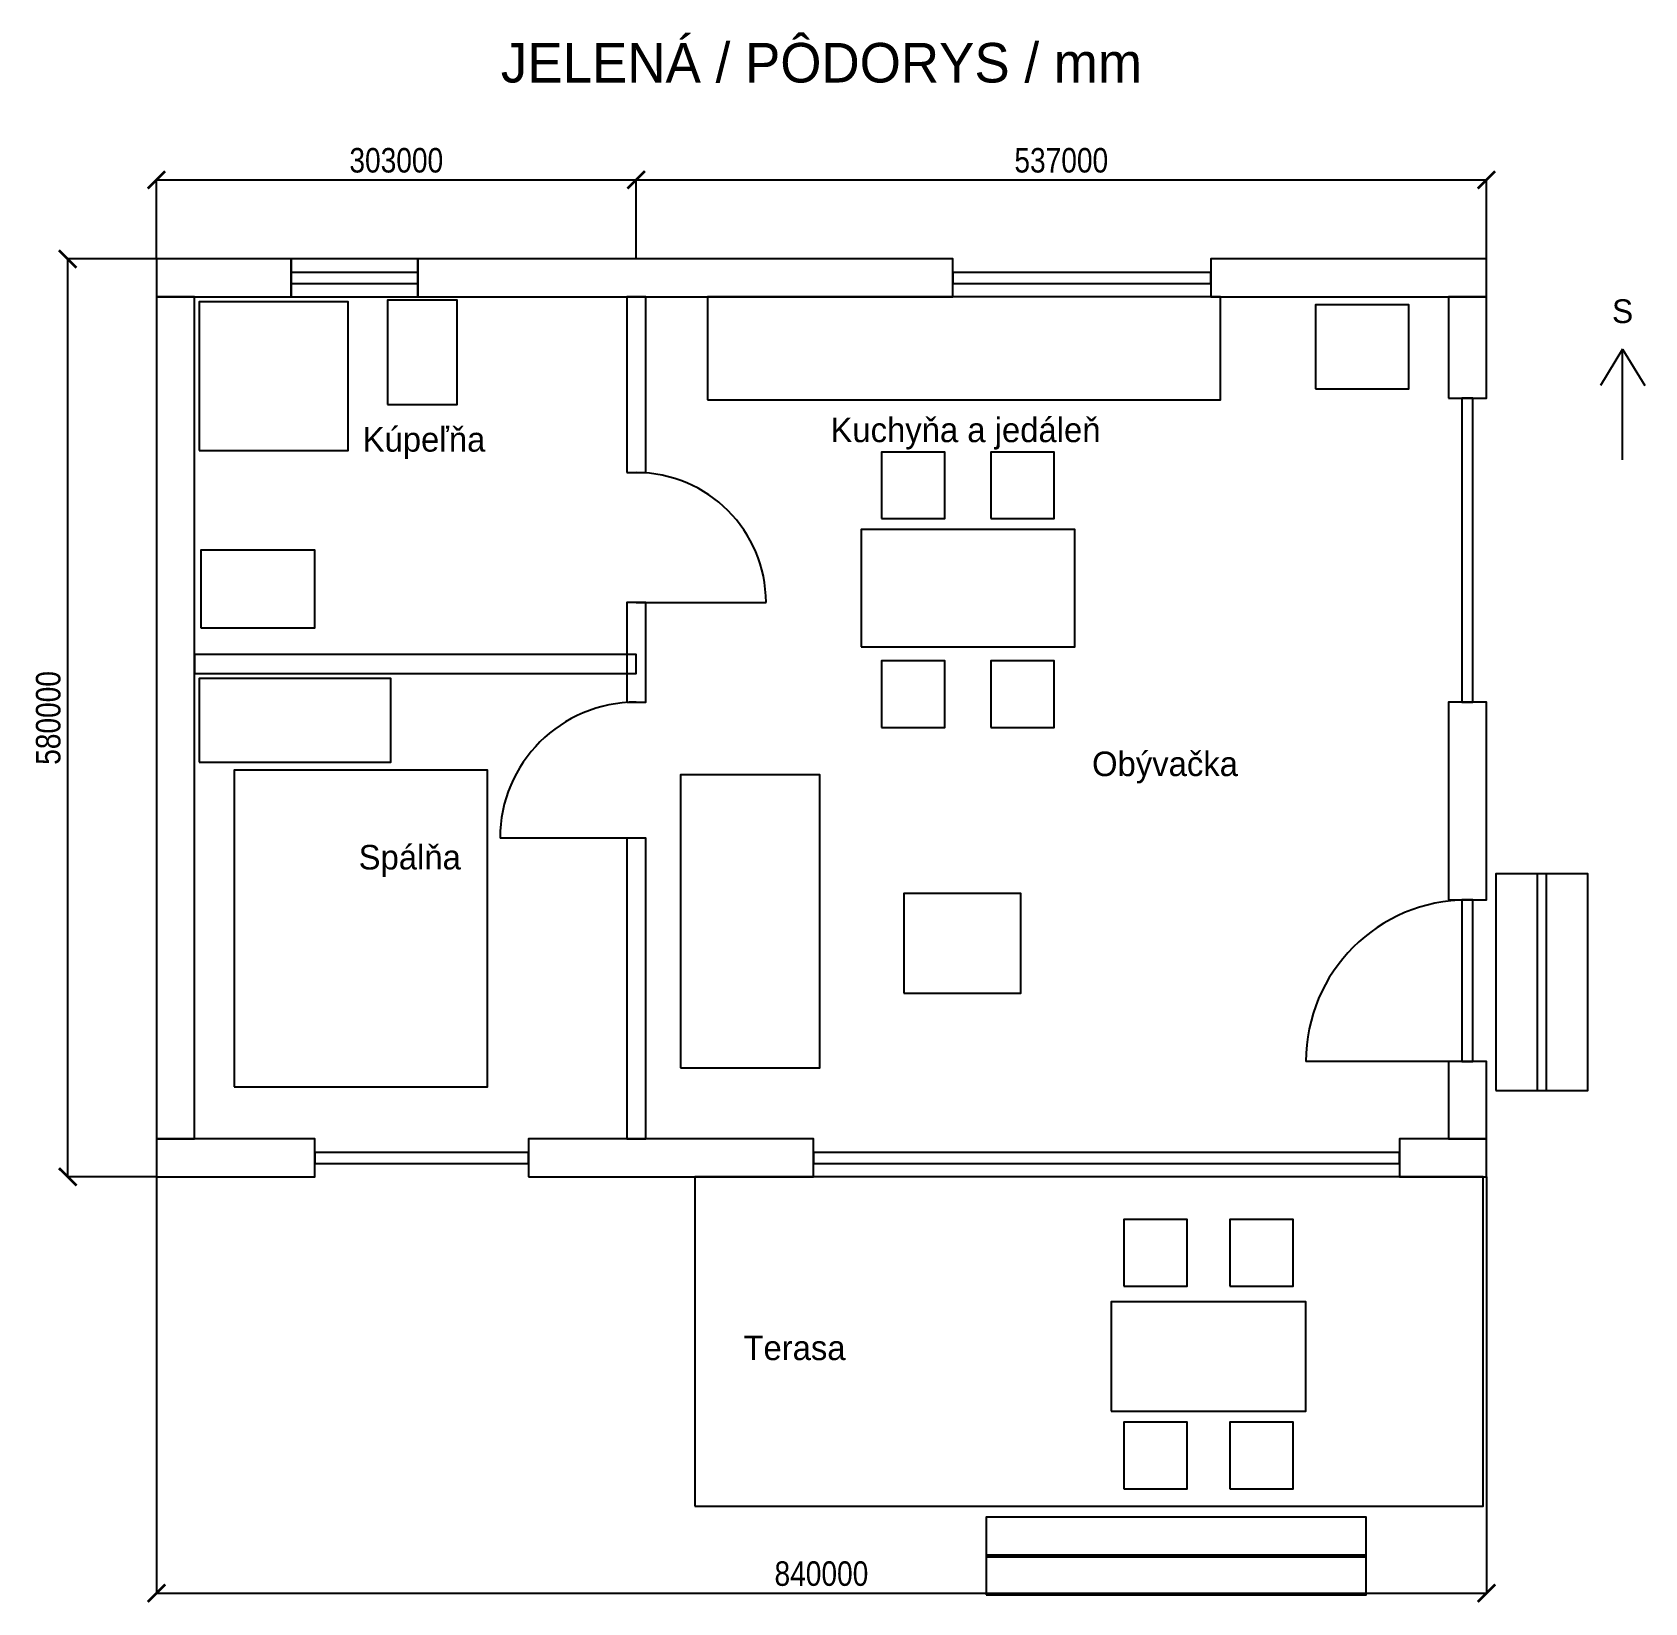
# Model space of a CAD drawing. Header units: millimetres. Extents: x -784 to 9400, y -2691 to 7233.
import ezdxf
from ezdxf.enums import TextEntityAlignment as Align

# ---------------------------------------------------------------- set-up
doc = ezdxf.new("R2010")
doc.units = ezdxf.units.MM
for name, color, linetype in [('ANNOTATION', 7, 'Continuous'), ('DECK', 8, 'Continuous'), ('DIMENSIONS', 3, 'Continuous'), ('FURNITURE', 30, 'Continuous'), ('NORTH', 3, 'Continuous'), ('OPENINGS', 4, 'Continuous'), ('WALL', 7, 'Continuous')]:
    doc.layers.add(name, color=color, linetype=linetype)
doc.styles.add('OpenSansCondensed-Light', font='OpenSansCondensed-Light.ttf')
doc.dimstyles.new('EZDXF', dxfattribs={"dimtxt": 0.25, "dimasz": 0.175, "dimexe": 0.375, "dimexo": 0.125, "dimgap": 0.1, "dimtad": 1, "dimlfac": 100, "dimzin": 12, "dimdsep": 46, "dimtxsty": 'OpenSansCondensed-Light', "dimblk": 'ARCHTICK', "dimcen": 2.5, "dimazin": 3, "dimtfac": 0.5, "dimtmove": 2, "dimatfit": 3})

# ---------------------------------------------------------------- blocks, each defined once
blk = doc.blocks.new('_ARCHTICK')
at = {"color": 0, "linetype": 'BYBLOCK', "const_width": 0.15}
blk.add_lwpolyline([(-0.5, -0.5), (0.5, 0.5)], dxfattribs=at)

msp = doc.modelspace()

# ---------------------------------------------------------------- linework, layer by layer
at = {"layer": 'DECK'}
for points in [[(8460, 545), (8780, 545), (8780, 1915), (8460, 1915)], [(8720, 545), (9040, 545), (9040, 1915), (8720, 1915)], [(3400, -2080), (8380, -2080), (8380, 0), (3400, 0)], [(5240, -2400), (7640, -2400), (7640, -2150), (5240, -2150)], [(5240, -2640), (7640, -2640), (7640, -2390), (5240, -2390)]]:
    msp.add_lwpolyline(points, close=True, dxfattribs=at)
at = {"layer": 'FURNITURE'}
for points in [[(270, 4590), (1210, 4590), (1210, 5530), (270, 5530)], [(1460, 4880), (1900, 4880), (1900, 5540), (1460, 5540)], [(3480, 4910), (6720, 4910), (6720, 5560), (3480, 5560)], [(7320, 4980), (7910, 4980), (7910, 5510), (7320, 5510)], [(4580, 4160), (4980, 4160), (4980, 4580), (4580, 4580)], [(5270, 4160), (5670, 4160), (5670, 4580), (5270, 4580)], [(4450, 3350), (5800, 3350), (5800, 4090), (4450, 4090)], [(280, 3470), (1000, 3470), (1000, 3960), (280, 3960)], [(4580, 2840), (4980, 2840), (4980, 3260), (4580, 3260)], [(5270, 2840), (5670, 2840), (5670, 3260), (5270, 3260)], [(270, 2620), (1480, 2620), (1480, 3150), (270, 3150)], [(490, 570), (2090, 570), (2090, 2570), (490, 2570)], [(3310, 690), (4190, 690), (4190, 2540), (3310, 2540)], [(4720, 1160), (5460, 1160), (5460, 1790), (4720, 1790)], [(6110, -690), (6510, -690), (6510, -270), (6110, -270)], [(6780, -690), (7180, -690), (7180, -270), (6780, -270)], [(6030, -1480), (7260, -1480), (7260, -790), (6030, -790)], [(6110, -1970), (6510, -1970), (6510, -1550), (6110, -1550)], [(6780, -1970), (7180, -1970), (7180, -1550), (6780, -1550)]]:
    msp.add_lwpolyline(points, close=True, dxfattribs=at)
at = {"layer": 'NORTH'}
for p, q in [((9260, 5230), (9120, 5000)), ((9260, 4530), (9260, 5230)), ((9260, 5230), (9400, 5000))]:
    msp.add_line(p, q, dxfattribs=at)
at = {"layer": 'OPENINGS'}
for p, q in [((3030, 3630), (3850, 3630)), ((3030, 2140), (2170, 2140)), ((8280, 730), (7260, 730))]:
    msp.add_line(p, q, dxfattribs=at)
for points in [[(850, 5645), (1650, 5645), (1650, 5715), (850, 5715)], [(5030, 5645), (6660, 5645), (6660, 5715), (5030, 5715)], [(8245, 3000), (8315, 3000), (8315, 4920), (8245, 4920)], [(8245, 730), (8315, 730), (8315, 1750), (8245, 1750)], [(1000, 85), (2350, 85), (2350, 155), (1000, 155)], [(4150, 85), (7850, 85), (7850, 155), (4150, 155)]]:
    msp.add_lwpolyline(points, close=True, dxfattribs=at)
for centre, radius, start, end in [((3030, 3630), 820, 0, 90), ((3030, 2140), 860, 90, 180), ((8280, 730), 1020, 90, 180)]:
    msp.add_arc(centre, radius, start, end, dxfattribs=at)
at = {"layer": 'WALL'}
for points in [[(0, 5560), (850, 5560), (850, 5800), (0, 5800)], [(850, 5560), (1650, 5560), (1650, 5800), (850, 5800)], [(1650, 5560), (5030, 5560), (5030, 5800), (1650, 5800)], [(6660, 5560), (8400, 5560), (8400, 5800), (6660, 5800)], [(0, 240), (240, 240), (240, 5560), (0, 5560)], [(2970, 4450), (3090, 4450), (3090, 5560), (2970, 5560)], [(8160, 4920), (8400, 4920), (8400, 5560), (8160, 5560)], [(2970, 3000), (3090, 3000), (3090, 3630), (2970, 3630)], [(240, 3180), (3030, 3180), (3030, 3300), (240, 3300)], [(8160, 1750), (8400, 1750), (8400, 3000), (8160, 3000)], [(2970, 240), (3090, 240), (3090, 2140), (2970, 2140)], [(8160, 240), (8400, 240), (8400, 730), (8160, 730)], [(0, 0), (1000, 0), (1000, 240), (0, 240)], [(2350, 0), (4150, 0), (4150, 240), (2350, 240)], [(7850, 0), (8400, 0), (8400, 240), (7850, 240)]]:
    msp.add_lwpolyline(points, close=True, dxfattribs=at)

# ---------------------------------------------------------------- texts
at = {"layer": 'ANNOTATION'}
for s, height, p in [('JELENÁ / PÔDORYS / mm', 250, (4200, 7040)), ('S', 150, (9260, 5470)), ('Kuchyňa a jedáleň', 155, (5110, 4720)), ('Kúpeľňa', 155, (1690, 4660)), ('Obývačka', 155, (6370, 2610)), ('Spálňa', 155, (1600, 2020)), ('Terasa', 155, (4030, -1080))]:
    msp.add_text(s, height=height, dxfattribs=at).set_placement(p, align=Align.MIDDLE_CENTER)

# ---------------------------------------------------------------- dimensions: what is measured, and where the dimension line sits
at = {"layer": 'DIMENSIONS'}
for base, p1, p2 in [((0, 6300), (0, 5800), (3030, 5800)), ((3030, 6300), (3030, 5800), (8400, 5800)), ((0, -2630), (0, 0), (8400, 0))]:
    msp.add_linear_dim(base=base, p1=p1, p2=p2, dimstyle='EZDXF', override={"dimtxt": 155, "dimasz": 110, "dimgap": 45, "dimtad": 1, "dimdec": 0}, dxfattribs=at).render()
msp.add_linear_dim(base=(-560, 0), p1=(0, 0), p2=(0, 5800), angle=90, dimstyle='EZDXF', override={"dimtxt": 155, "dimasz": 110, "dimgap": 45, "dimtad": 1, "dimdec": 0}, dxfattribs=at).render()

doc.saveas('drawing.dxf')
